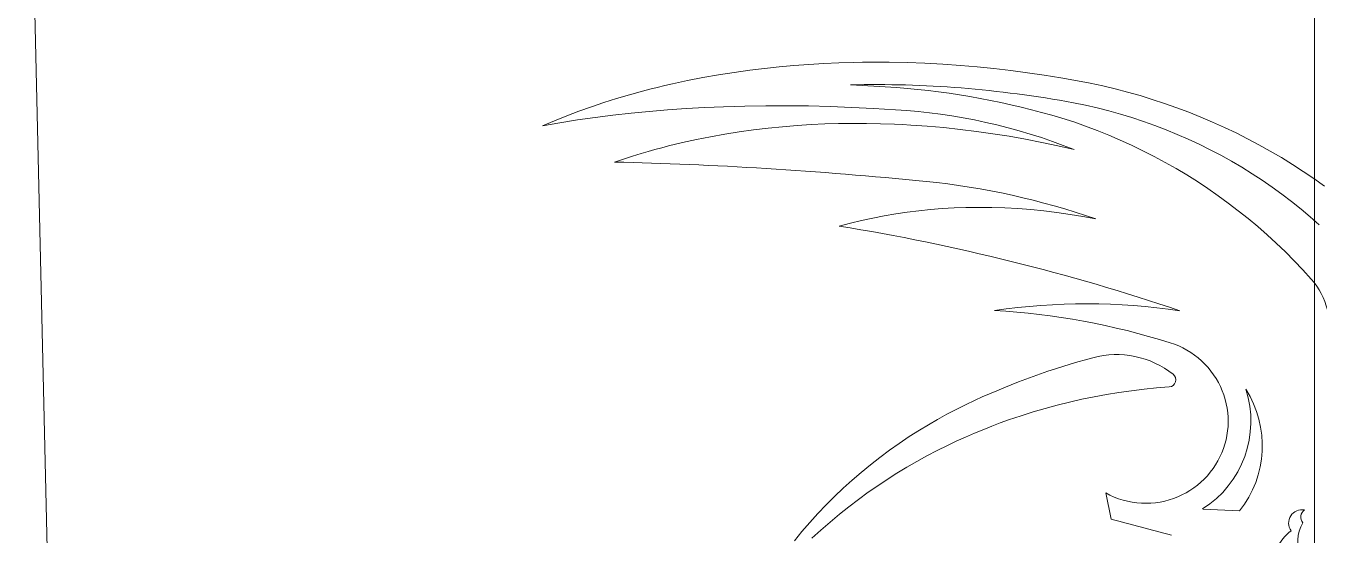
# Model space of a CAD drawing. Extents: x -234 to 858, y -95 to 532.
# Drawn here: x 671.18 to 705.8, y 135.38 to 149.01 of the extents above; entities that cross this region are included whole.
import ezdxf

# ---------------------------------------------------------------- set-up
doc = ezdxf.new("R2010")
doc.units = 0
doc.header["$LTSCALE"] = 7
doc.header["$MEASUREMENT"] = 0
doc.layers.get('0').update_dxf_attribs({"linetype": 'CONTINUOUS', "lineweight": 15})
doc.layers.add('8', color=250, linetype='CONTINUOUS', lineweight=15)

msp = doc.modelspace()

# ---------------------------------------------------------------- linework, layer by layer
msp.add_line((705.6753, 27.7445), (705.6753, 171.9721))
at = {"layer": '8'}
msp.add_line((673.5753, 56.2445), (671.1767, 159.7286), dxfattribs=at)
at = {"layer": '8', "ltscale": 0.017888}
msp.add_line((700.0886, 136.505), (700.2353, 135.8047), dxfattribs=at)
at = {"layer": '8', "ltscale": 0.024784}
msp.add_line((702.6843, 136.0753), (703.6742, 136.0233), dxfattribs=at)
at = {"layer": '8'}
for points in [[(699.3343, 147.541), (698.8873, 147.6193), (698.4399, 147.6909), (697.9923, 147.756), (697.5447, 147.8145), (697.0973, 147.8662), (696.6503, 147.9112), (696.2038, 147.9495), (695.7243, 147.9831), (695.2457, 148.0089), (694.7683, 148.0267), (694.2923, 148.0365), (694.0546, 148.0385), (693.8174, 148.0384), (693.5811, 148.0363), (693.3452, 148.0322), (692.9418, 148.0204), (692.5399, 148.0027), (692.1398, 147.979), (691.7417, 147.9493), (691.3456, 147.9135), (690.9517, 147.8716), (690.5602, 147.8236), (690.1388, 147.7647), (689.7206, 147.6986), (689.3057, 147.6253), (688.8943, 147.5447), (688.4866, 147.4568), (688.2838, 147.4101), (688.082, 147.3615), (687.8819, 147.3112), (687.6828, 147.2591), (687.3363, 147.1634), (686.9932, 147.062), (686.6535, 146.955), (686.3174, 146.8424), (685.9849, 146.7241), (685.6562, 146.6002), (685.3314, 146.4706), (685.0106, 146.3354)], [(705.9431, 144.7219), (705.6617, 144.9213), (705.3759, 145.1145), (705.0859, 145.3017), (704.7918, 145.4826), (704.4939, 145.6572), (704.1922, 145.8255), (703.8869, 145.9873), (703.5782, 146.1427), (703.2663, 146.2914), (702.9513, 146.4335), (702.6335, 146.5688), (702.3129, 146.6974), (701.9897, 146.8192), (701.6642, 146.9341), (701.3365, 147.042), (701.0068, 147.143), (700.6752, 147.2368), (700.342, 147.3236), (700.0073, 147.4033), (699.6714, 147.4758), (699.3343, 147.541)], [(685.0106, 146.3354), (685.4741, 146.4166), (685.943, 146.491), (686.4169, 146.5586), (686.8958, 146.6194), (687.3793, 146.6736), (687.8672, 146.7211), (688.3594, 146.7621), (688.8556, 146.7965), (689.3556, 146.8244), (689.8591, 146.846), (690.1403, 146.8551), (690.4226, 146.8624), (690.9899, 146.871), (691.5608, 146.8718), (692.1351, 146.865), (692.7124, 146.8505), (693.2925, 146.8284), (693.8751, 146.7988), (694.46, 146.7617)], [(705.8078, 143.6857), (705.5653, 143.899), (705.3176, 144.1065), (705.0649, 144.308), (704.8074, 144.5036), (704.5452, 144.693), (704.2785, 144.8761), (704.0074, 145.0529), (703.7322, 145.2233), (703.453, 145.3872), (703.1699, 145.5444), (702.8832, 145.695), (702.593, 145.8387), (702.2996, 145.9756), (702.0032, 146.1055), (701.7038, 146.2284), (701.4018, 146.3442), (701.0972, 146.4529), (700.7904, 146.5543), (700.4815, 146.6484), (700.1707, 146.7352), (699.8582, 146.8146), (699.5442, 146.8865), (699.2289, 146.9509)], [(698.914, 146.5414), (699.2313, 146.4377), (699.5464, 146.3268), (699.8593, 146.2088), (700.1698, 146.0838), (700.4776, 145.9518), (700.7826, 145.8129), (701.0845, 145.6672), (701.3833, 145.5148), (701.6787, 145.3556), (701.9706, 145.1899), (702.2587, 145.0177), (702.5429, 144.8391), (702.8231, 144.6541), (703.099, 144.4629), (703.3705, 144.2656), (703.6375, 144.0622), (703.8997, 143.8529), (704.1571, 143.6378), (704.4094, 143.4169), (704.6566, 143.1904), (704.8985, 142.9584), (705.1349, 142.7211), (705.3657, 142.4784), (705.5908, 142.2307)], [(699.2444, 145.6998), (698.8104, 145.7997), (698.3757, 145.892), (697.9403, 145.9767), (697.5045, 146.0539), (697.0681, 146.1234), (696.6315, 146.1853), (696.1907, 146.2399), (695.7502, 146.2866), (695.3102, 146.3253), (694.8708, 146.356), (694.6514, 146.3683), (694.4323, 146.3786), (694.0573, 146.3916), (693.6832, 146.3986), (693.3102, 146.3995), (692.9385, 146.3944), (692.568, 146.3833), (692.1991, 146.3661), (691.8319, 146.3428), (691.4383, 146.3108), (691.047, 146.2716), (690.6581, 146.2253), (690.2718, 146.1718), (689.8883, 146.1111), (689.5077, 146.0432), (689.1303, 145.968), (688.7561, 145.8855), (688.3854, 145.7958), (688.2009, 145.748), (688.0173, 145.6985), (687.8356, 145.6473), (687.655, 145.5944), (687.4149, 145.5208), (687.1767, 145.4439), (686.9403, 145.3638)], [(699.8264, 143.8401), (699.4798, 143.9062), (699.1323, 143.9644), (698.784, 144.0149), (698.4351, 144.0575), (698.0859, 144.0923), (697.7366, 144.1191), (697.3873, 144.138), (697.0384, 144.1489), (696.8641, 144.1514), (696.6899, 144.1518), (696.516, 144.1502), (696.3422, 144.1467), (696.027, 144.135), (695.7126, 144.1166), (695.3994, 144.0916), (695.0875, 144.0599), (694.777, 144.0215), (694.4681, 143.9763), (694.161, 143.9245), (693.8558, 143.866), (693.5526, 143.8008), (693.2517, 143.7289), (692.9532, 143.6503)], [(701.8116, 140.5279), (701.9279, 140.488), (702.0419, 140.4417), (702.1531, 140.3892), (702.2613, 140.3307), (702.3661, 140.2664), (702.4671, 140.1964), (702.5641, 140.121), (702.6568, 140.0404), (702.7448, 139.9549), (702.828, 139.8647), (702.9059, 139.77), (702.9784, 139.6712), (703.0452, 139.5689), (703.1061, 139.4631), (703.1611, 139.3541), (703.2099, 139.2423), (703.2524, 139.128), (703.2884, 139.0115), (703.3178, 138.8933), (703.3406, 138.7736), (703.3567, 138.6529), (703.3661, 138.5315), (703.3686, 138.4097), (703.3643, 138.2881), (703.3532, 138.167), (703.3355, 138.0467), (703.311, 137.9275), (703.2799, 137.8099), (703.2423, 137.6942), (703.1983, 137.5807), (703.1481, 137.4698), (703.0918, 137.3618), (703.0295, 137.2571), (702.9616, 137.156), (702.8881, 137.0587), (702.8093, 136.9657), (702.7252, 136.8768), (702.6363, 136.7927), (702.5428, 136.7136), (702.4451, 136.6398), (702.3434, 136.5715), (702.2381, 136.5089), (702.1295, 136.4521), (702.0178, 136.4015), (701.9036, 136.3571), (701.7871, 136.3191), (701.6686, 136.2875), (701.5486, 136.2626), (701.4241, 136.2439), (701.2987, 136.2324), (701.173, 136.228), (701.0471, 136.2307), (700.9217, 136.2406), (700.7971, 136.2577), (700.6737, 136.2818), (700.5518, 136.3129), (700.432, 136.351), (700.3146, 136.3957), (700.2, 136.4471), (700.0886, 136.505)], [(692.2243, 135.294), (692.4638, 135.5123), (692.7081, 135.7254), (692.9572, 135.9332), (693.2111, 136.1355), (693.4696, 136.3322), (693.7325, 136.5233), (693.9844, 136.6983), (694.2401, 136.8681), (694.4995, 137.0327), (694.7626, 137.1922), (695.0292, 137.3463), (695.2992, 137.4951), (695.5726, 137.6386), (695.8493, 137.7766), (696.0889, 137.8906), (696.3307, 138.0005), (696.5747, 138.1064), (696.8208, 138.2082), (697.0412, 138.2952), (697.2631, 138.379), (697.4866, 138.4595), (697.6551, 138.5177), (697.8243, 138.5741), (698.144, 138.6749), (698.4662, 138.769), (698.7907, 138.8566), (699.1173, 138.9376), (699.4461, 139.012), (699.7767, 139.0797), (700.109, 139.1407), (700.4429, 139.1951), (700.7781, 139.2428), (701.1147, 139.2838), (701.4523, 139.3181), (701.7908, 139.3457)], [(696.594, 138.9893), (696.3373, 138.8681), (696.0834, 138.7418), (695.8325, 138.6104), (695.5846, 138.474), (695.3399, 138.3325), (695.0984, 138.1861), (694.827, 138.0129), (694.56, 137.8335), (694.2977, 137.6478), (694.0402, 137.456), (693.7876, 137.2582), (693.54, 137.0545), (693.2976, 136.845), (693.0604, 136.6298), (692.8286, 136.409), (692.6022, 136.1827), (692.3813, 135.9511), (692.1661, 135.7142), (691.9566, 135.4722), (691.7529, 135.2253)]]:
    msp.add_lwpolyline(points, dxfattribs=at)
for centre, radius, start, end in [((691.2115, 100.237), 47.2374, 86.01524, 87.51696), ((692.8491, 126.1675), 21.257, 73.42276, 85.56157), ((693.2647, 124.9357), 20.0103, 70.85806, 84.22756), ((683.7204, 87.0234), 57.3753, 71.34625, 80.739605), ((704.1404, 140.9372), 1.9431, 346.04593, 41.72553), ((699.5785, 124.5583), 17.0099, 81.57116, 98.32956), ((695.9832, 121.9717), 19.4496, 72.56288, 86.6657), ((704.9551, 120.7325), 20.0805, 105.03675, 114.60642), ((700.3777, 137.7539), 2.455, 51.835, 104.92823), ((701.7785, 139.5349), 0.1894, 273.73389, 52.0755), ((701.1881, 138.4271), 2.7864, 302.46307, 17.87649), ((701.4707, 137.7688), 2.8107, 321.61516, 32.57664), ((725.2233, 226.7713), 94.3362, 254.640077, 255.65546), ((705.3442, 135.6977), 0.3577, 79.7483, 214.85957), ((705.552, 135.8584), 0.2402, 126.82291, 218.52107), ((705.8399, 134.4822), 1.2826, 127.95507, 155.46415), ((706.2935, 135.1846), 1.067, 150.57603, 202.59321)]:
    msp.add_arc(centre, radius, start, end, dxfattribs=at)
for centre, major_axis, ratio, start_param, end_param in [((698.2551, 134.011), (19.3842, -5.0679), 0.6414905, 1.6873997, 1.994029), ((695.6135, 135.7187), (11.8041, -5.4409), 0.8162054, 1.6385983, 2.0222199), ((698.1727, 139.457), (25.0899, -3.203), 0.1987406, 1.7117855, 2.0601755)]:
    msp.add_ellipse(centre, major_axis=major_axis, ratio=ratio, start_param=start_param, end_param=end_param, dxfattribs=at)

doc.saveas('drawing.dxf')
